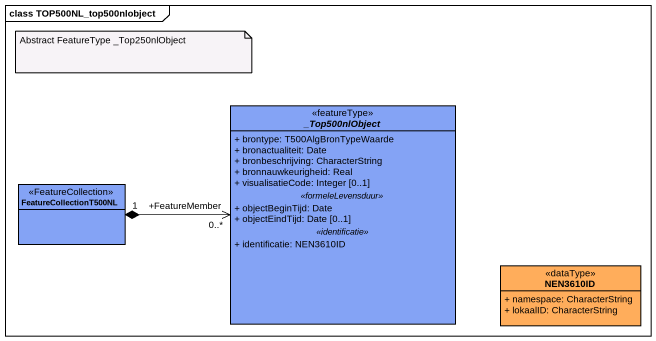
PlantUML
@startuml
mainframe class TOP500NL_top500nlobject
hide circle
hide empty members
skinparam classAttributeIconSize 0
abstract class "_Top500nlObject" as Top500nlObject <<featureType>> #84A3F5 {
  + brontype: T500AlgBronTypeWaarde
  + bronactualiteit: Date
  + bronbeschrijving: CharacterString
  + bronnauwkeurigheid: Real
  + visualisatieCode: Integer [0..1]
  .. <<formeleLevensduur>> ..
  + objectBeginTijd: Date
  + objectEindTijd: Date [0..1]
  .. <<identificatie>> ..
  + identificatie: NEN3610ID
}
class FeatureCollectionT500NL <<FeatureCollection>> #84A3F5
class NEN3610ID <<dataType>> #FFAD5B {
  + namespace: CharacterString
  + lokaalID: CharacterString
}
Top500nlObject "+FeatureMember\n0..*" <-left-* "1" FeatureCollectionT500NL
note as N1
  Abstract FeatureType _Top250nlObject
end note
@enduml
